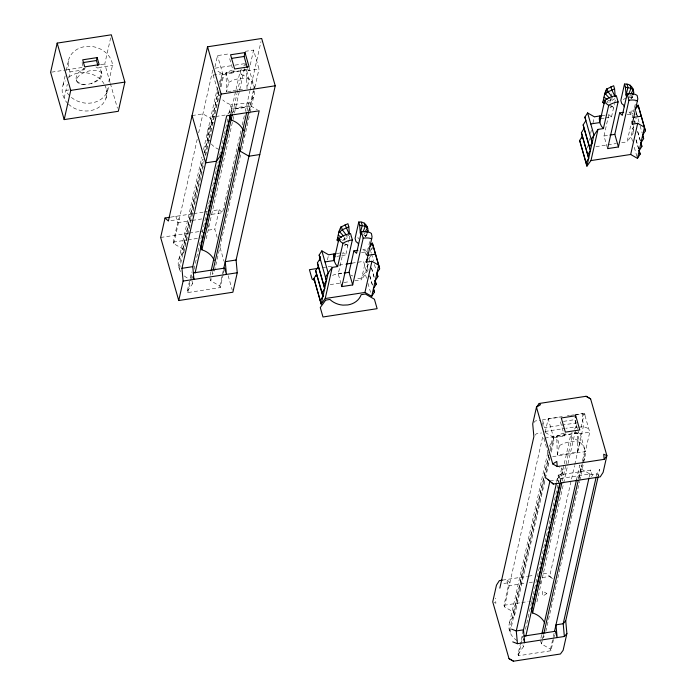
<?xml version="1.0" encoding="UTF-8"?>
<svg xmlns="http://www.w3.org/2000/svg" width="696" height="696" viewBox="0 0 696 696"><rect width="100%" height="100%" fill="white"/><g stroke="black" fill="none" stroke-linecap="round" stroke-linejoin="round"><path stroke-width="0.52" stroke-dasharray="3.48 2.61" d="M579.777 480.475L585.466 454.227L584.91 450.051A18.731 15.86 12.7 0 0 571.973 437.784L570.911 434.095L572.121 432.451M62.997 85.216L65.363 74.707M66.311 70.505L68.904 58.943M64.189 98.206L67.329 84.251M68.713 78.091L70.096 71.923L68.713 68.843L68.051 63.832A22.481 19.027 12.7 0 1 84.947 46.606A22.481 19.027 12.7 0 1 109.89 57.411L112.03 62.196L112.456 65.424L108.306 83.92M69.617 72.001L84.059 69.783L84.494 67.834M110.064 82.502L104.757 63.997L110.621 37.932M106.558 91.707L107.863 85.86M105.94 98.38L107.689 90.593M180.508 271.597L178.724 267.612A18.731 15.86 12.7 0 1 183.831 252.578L182.778 248.89L173.748 243.687L173.295 242.112L177.671 222.65L175.862 216.343L179.211 219.353L168.389 221.015M173.748 243.687L197.473 138.121M198.656 132.849L213.115 68.495M205.024 155.173L218.788 93.96L213.124 75.081L213.585 73.028M214.96 66.877L217.5 55.61L229.175 53.818M178.881 259.356L201.883 156.983M203.545 149.596L217.544 87.331M182.778 248.89L202.936 159.175M204.354 152.85L218.353 90.576M219.771 84.251L222.146 73.689L215.83 70.052M178.724 267.612L203.032 159.428M204.467 153.059L218.092 92.42A18.731 15.86 12.7 0 1 217.535 88.244M218.544 93.995L219.005 91.95M220.154 86.826L222.92 74.533L217.5 55.61M179.411 269.152L203.606 161.507M183.831 252.578L203.989 162.864M205.651 155.478L219.17 95.326M221.067 86.878L223.207 77.378L222.146 73.689M243.713 69.052A14.99 7.247 -16 0 1 246.419 69.826L247.019 88.688L249.133 79.283L246.419 69.826L226 72.958L228.714 82.424L226.6 91.82L226 72.958A14.99 7.247 -16 0 1 232.925 69.957M222.92 74.533L233.752 72.871L234.187 70.922M223.242 274.259L220.249 287.579L187.763 292.564L187.311 290.98L189.921 279.348M190.165 278.287L191.591 271.945M187.763 292.564L190.756 279.244M190.982 278.217L192.139 273.093M191.661 279.879L192.374 276.712M194.036 269.326L200.674 239.781M200.909 238.719L208.504 204.946M208.739 203.893L216.326 170.12M216.569 169.067L218.222 161.681M219.649 155.347L224.155 135.294M224.39 134.241L227.949 118.407M229.132 113.126L231.029 104.687L248.864 102.895A18.844 16.948 10.8 0 0 254.719 91.211L254.405 88.496M230.707 113.135L240.19 70.922L241.399 69.278M187.311 290.98L192.722 283.568L193.192 281.462M230.924 113.57L232.09 108.376L250.142 105.609L257.363 109.768M232.716 112.604L236.979 93.612M237.223 92.551L241.251 74.611L240.19 70.922M207.852 227.905L208.548 224.834M206.234 238.702L234.221 114.153M234.465 113.091L239.441 90.941M239.676 89.888L244.896 66.677M245.131 65.615L245.601 63.51M245.096 51.373L253.588 50.069L259.016 68.991L248.185 70.653L248.629 68.704M254.64 88.453L249.22 69.539L253.588 50.069M217.169 237.432L214.803 229.158L219.179 209.696L212.289 210.749M211.697 214.368L222.529 212.706L241.034 130.352M242.225 125.071L244.357 115.571M245.305 111.343L249.82 91.28M250.055 90.228L260.974 41.656M210.879 271.901L209.714 277.112L210.766 280.801L219.797 285.995L220.249 287.579M246.967 111.317L248.864 102.895L249.916 106.584L231.872 109.35L231.029 104.687A18.731 15.86 12.7 0 1 222.772 99.928M248.663 111.464L253.266 90.976M253.501 89.949L254.188 86.878A18.731 15.86 12.7 0 0 241.251 74.611M210.766 280.801L211.245 278.687M212.193 274.468L212.906 271.301M248.968 110.803L250.142 105.609M249.438 110.586L253.927 90.602M254.875 87.435L259.016 68.991M240.616 154.877L214.664 270.326A18.731 15.86 12.7 0 1 212.732 274.033M241.808 149.588L249.899 113.579M250.134 112.517L253.944 95.569M219.797 285.995L223.364 270.126M223.468 273.232L224.39 269.135M327.442 259.965L328.608 254.78M344.929 237.005L344.242 240.076L338.621 239.015M341.023 283.672L338.239 273.972L343.05 252.561L345.729 254.971L349.018 240.338M349.253 239.328L349.931 236.292A11.24 5.429 -16 0 0 344.085 240.607M366.731 254.571L367.166 252.622M367.618 250.647L369.646 241.599M354.873 280.819L361.32 279.827L365.513 261.139M366.914 254.91L367.618 251.795M367.784 263.566L365.374 274.267L361.32 279.827M366.522 278.287L365.374 274.267L368.053 270.1L367.123 266.481L369.802 262.314L368.871 258.695L369.315 256.754M371.281 247.994L370.62 250.908L371.09 252.718M587.363 147.961L587.833 145.882M588.999 140.688L589.46 138.617M590.626 133.423L591.33 130.309M592.966 123.044L594.367 116.815M610.914 98.023L609.992 102.112L607.425 101.929M611.14 96.996L611.836 93.925M607.33 147.656L603.989 136.007L608.8 114.596L605.79 115.058M605.581 117.92L611.488 117.006L614.316 104.4M614.542 103.382L615.682 98.327A11.24 5.429 -16 0 0 609.844 102.651M517.111 640.625A18.731 15.86 12.7 0 1 511.229 634.769L509.446 630.785A18.731 15.86 12.7 0 1 514.553 615.751L513.491 612.062L504.47 606.86L504.017 605.285L508.393 585.823L506.584 579.516L509.933 582.526L502.721 583.639M504.47 606.86L543.385 433.695M545.22 432.103L548.213 418.783L563.081 416.504M509.603 622.529L548.022 451.556M513.491 612.062L549.074 453.748M550.023 449.529L552.868 436.862L543.837 431.668M509.446 630.785L548.813 455.593A18.731 15.86 12.7 0 1 548.283 452.461M550.649 451.017L553.642 437.706L548.213 418.783M510.133 632.325L549.501 457.133M514.553 615.751L545.151 479.605M545.386 478.543L549.892 458.499M551.319 452.165L553.92 440.551L552.868 436.862M634.274 108.663L632.264 117.581L630.663 113.996L628.653 111.551L633.169 110.855M634.5 107.654L635.848 101.625M621.702 142.689L627.07 141.871L631.733 121.104M574.435 432.225A14.99 7.247 -16 0 1 577.141 432.999L579.855 442.456L577.741 451.861L557.322 454.993L559.436 445.597L556.722 436.131A14.99 7.247 -16 0 1 563.647 433.13M633.534 125.602L631.124 136.303L627.07 141.871M633.752 124.627L634.63 120.73L636.231 118.233M635.935 114.892L637.031 110.029M553.642 437.706L564.473 436.044L565.126 433.121M553.503 639.476L550.971 650.751L518.485 655.736L518.033 654.153L523.027 631.942M556.704 482.05L558.279 475.072L590.765 470.087L593.018 477.969M518.485 655.736L522.853 636.266M525.463 629.332L533.058 595.558M533.293 594.506L540.879 560.732M541.123 559.68L557.957 484.747M558.192 483.694L561.75 467.86A18.731 15.86 12.7 0 1 558.14 466.39M560.245 481.588L564.038 464.702M564.273 463.649L570.911 434.095M518.033 654.153L523.444 646.741L524.149 643.574M560.437 482.102L562.812 471.549L561.75 467.86M562.246 481.058L565.804 465.224M566.039 464.171L571.973 437.784M540.183 583.909L540.879 580.838M536.955 601.875L567.805 464.597M568.04 463.545L575.635 429.763M588.024 428.345L583.326 426.544L576.105 427.657L576.767 424.734M574.757 414.712L584.309 413.241L589.738 432.164L578.907 433.825L579.342 431.877M581.09 427.588L584.309 413.241M552.528 578.707L549.64 576.436L574.548 465.607M574.783 464.545L583.326 426.544L582.16 413.798L574.94 414.903M540.896 638.197L541.601 635.074M576.488 479.822L579.803 465.093L580.856 468.782L578.724 478.274M578.507 478.552L581.586 464.832M582.535 460.604L584.91 450.051M550.971 650.751L550.519 649.168L541.488 643.974L543.62 634.474M578.976 479.022L582.291 464.293M582.526 463.24L585.127 451.669M552.65 456.646L585.362 451.626L589.738 432.164M545.855 631.394L579.542 481.528M550.519 649.168L553.129 637.536M553.372 636.475L554.086 633.299M589.19 477.065L590.765 470.087M553.729 638.458L554.651 634.352M596.411 475.951L596.89 473.845L599.769 469.33L598.342 475.69M365.731 236.457L367.688 233.03L365.209 236.431M612.115 98.51L609.392 101.068L608.678 102.643L606.956 101.642M583.309 461.091L584.762 458.307M364.704 232.855L363.79 234.578L364.556 235.822L366.235 233.204M629.541 96.622L630.454 94.891M373.3 246.741L370.62 250.908L371.203 252.918M368.871 258.695L371.02 255.362M637.31 116.563L636.379 112.943L637.449 111.282M632.568 141.323L631.124 136.303L633.804 132.136L632.873 128.516L635.022 125.184M630.306 97.858L631.994 95.239M243.8 65.981L245.001 64.337M227.879 114.144L232.09 108.376M231.794 113.857L235.405 108.915L246.227 107.254M630.959 98.467L633.438 95.065M574.522 429.154L576.323 426.683L565.848 428.292M562.812 471.549L557.4 478.961L589.886 473.976L580.856 468.782M631.481 98.493L632.716 96.909L631.237 98.467L631.011 97.684L627.923 97.092M533.971 422.446L535.233 421.002L540.392 420.21M535.137 435.2L536.399 433.747L541.558 432.955M366.957 234.865L365.478 236.431L365.252 235.648L363.199 235.257M349.479 234.717L345.033 237.458L342.928 240.599L341.205 239.607M626.426 98.005L621.772 100.111M85.617 67.817A12.946 8.065 -19.3 0 0 83.276 68.869L78.3 72.784A13.485 8.404 -19.3 0 0 77.326 81.545C83.659 87.226 93.995 83.903 99.206 78.187A13.485 8.404 -19.3 0 0 100.181 69.426L95.909 66.929M51.678 72.14L65.476 70.026M66.538 69.861L83.529 67.26M100.511 64.65L104.757 63.997M98.493 67.564L112.935 65.354M69.121 89.932L65.937 90.419L66.703 92.124A22.481 19.027 12.7 0 0 91.646 102.93A22.481 19.027 12.7 0 0 108.541 85.704M215.212 68.173L234.073 65.276M235.126 65.119L244.557 63.667M213.124 75.081L249.22 69.539M227.679 91.654L231.977 90.993M233.047 90.828L243.8 89.184M192.087 115.562L202.919 113.9L211.941 119.094L213.002 122.783A18.731 15.86 12.7 0 0 207.895 137.817L209.313 140.992M212.567 116.998L214.69 116.676M215.751 116.51L225.313 115.04M601.779 115.675L604.789 115.214M600.657 118.668L604.589 118.068M627.235 114.596L633.143 113.692L628.653 111.551M603.989 136.007L608.913 135.259M595.95 146.639L616.334 143.515M170.938 217.1L192.627 213.768M193.679 213.611L203.11 212.158M204.154 212.002L207.295 211.514M177.671 222.65L191.296 220.554M192.34 220.397L201.77 218.944M160.654 237.466L188.259 233.23M189.321 233.073L198.873 231.603M199.935 231.437L203.119 230.95M208.435 230.141L214.803 229.158M173.295 242.112L186.919 240.024M187.964 239.859L197.394 238.415M337.029 253.483L341.04 252.865M366.514 255.545L364.904 251.961L362.903 249.516L368.315 248.681M336.873 256.337L340.814 255.728M341.797 255.58L345.729 254.971M361.485 252.561L367.392 251.648L362.903 249.516M322.161 267.734L332.775 266.107M339.143 265.124L345.512 264.149M351.88 263.175L363.564 261.383L366.279 270.84L360.867 278.252L356.639 278.905M338.239 273.972L343.163 273.215M330.2 284.603L343.076 282.628M344.146 282.463L349.514 281.645M567.327 415.851L569.45 415.529M570.511 415.364L573.695 414.877M543.037 426.265L542.454 419.888L560.271 417.156M563.499 421.376L574.844 419.636L577.454 428.753M577.202 422.785L544.716 427.77L542.454 419.888M544.89 431.503L564.795 428.449M544.846 438.097L579.942 432.712L585.362 451.626M549.962 481.04L557.183 479.935L559.192 481.745M502.46 580.142L527.542 576.297M528.586 576.14L533.832 575.331M543.193 573.895L546.29 573.417L552.633 578.637M542.419 577.541L549.64 576.436M508.393 585.823L525.158 583.248M529.351 582.604L532.492 582.117M504.017 605.285L520.782 602.71M521.835 602.553L528.116 601.588M529.169 601.422L532.31 600.944M610.923 106.279L612.958 106.862L613.411 108.446A11.24 5.429 -16 0 1 609.922 106.914M345.173 244.244L347.208 244.827L347.661 246.401A11.24 5.429 -16 0 1 344.172 244.879M631.011 97.684L631.716 97.927M365.252 235.648L365.965 235.892M582.16 413.798L586.85 415.59M609.252 105.435L612.958 106.862L610.897 105.27M344.424 243.757L347.208 244.827L345.146 243.235M494.308 602.545L495.891 603.241L495.43 598.142M607.86 99.954L609.392 101.068M608.8 114.596L611.488 117.006M598.899 475.655L596.89 473.845L589.669 474.95L591.678 476.76M219.179 209.696L222.529 212.706M218.092 92.42L219.875 96.405M636.379 112.943L639.824 124.984M640.12 125.993L642.13 133.014M635.204 122.74L634.63 120.73L635.091 122.539M637.788 131.77L640.955 142.802M637.571 131.37L640.451 141.401M632.873 128.516L634.317 133.536M636.04 139.557L639.206 150.588M636.109 140.166L638.693 149.188M634.291 147.343L637.171 157.374M577.75 429.771L578.907 433.825M560.402 421.854L564.473 436.044M558.279 475.072L560.254 481.963M543.846 438.254L548.813 455.593M541.488 643.974L540.427 640.285A18.731 15.86 12.7 0 0 545.386 633.499M522.913 644.896L523.444 646.741M371.49 253.918L373.5 260.939M374.431 264.558L375.866 269.578M371.464 267.725L374.048 276.756M371.534 268.334L374.117 277.365M367.123 266.481L367.984 269.491M369.715 275.512L372.299 284.542M369.776 276.121L372.369 285.151M357.909 237.397L358.362 238.972M367.966 283.298L370.55 292.329M247.602 68.626L248.185 70.653M229.68 58.681L233.752 72.871M220.136 247.767L223.99 261.209M228.14 275.677L232.29 290.154M191.922 280.801L192.722 283.568M110.359 83.537L117.433 108.211M101.207 71.349L101.912 73.802M82.041 62.736L84.059 69.783M76.299 79.631L76.708 81.067M244.418 135.468L244.548 136.459M575.427 420.219L576.105 427.657M577.741 451.861L577.141 432.999L556.722 436.131L557.322 454.993M68.425 104.139A22.481 19.027 12.7 0 0 92.672 110.125A22.481 19.027 12.7 0 0 106.793 93.49L106.123 88.479A22.481 19.027 12.7 0 0 104.522 84.608M67.764 103.487A22.481 19.027 12.7 0 1 64.954 99.911L62.814 95.126A22.481 19.027 12.7 0 1 65.32 80.771M68.939 77.082A22.481 19.027 12.7 0 1 103.982 83.694M84.564 84.52A13.111 6.334 -16 0 1 79.84 75.116A13.111 6.334 -16 0 1 100.537 71.94A13.111 6.334 -16 0 1 91.098 83.511M219.075 82.25A18.731 15.86 12.7 0 1 223.207 77.378M228.714 82.424A14.99 7.247 -16 0 1 249.133 79.283M187.207 277.948A18.731 15.86 12.7 0 1 183.405 275.129M559.436 445.597A14.99 7.247 -16 0 1 579.855 442.456M549.344 446.371A18.731 15.86 12.7 0 1 553.92 440.551M218.988 149.431A18.731 15.86 12.7 0 1 211.288 143.994M332.584 275.459A18.731 15.86 12.7 0 1 334.237 274.668L338.752 273.415A18.731 15.86 12.7 0 1 343.58 273.241M351.115 275.19A18.731 15.86 12.7 0 1 352.837 276.077M546.865 593.54L542.819 596.037L542.349 590.939L546.865 593.54"/><path stroke-width="1.04" d="M367.766 232.212C368.984 226.844 364.547 221.024 358.753 222.033L355.073 238.415L355.969 241.573L358.031 243.165L358.483 244.74M633.517 94.247C634.735 88.879 630.298 83.059 624.503 84.077L620.823 100.459L621.728 103.608L623.79 105.2L624.242 106.784M338.795 241.695L337.125 239.963M604.92 103.513L603.101 102.782L602.875 101.999L604.554 103.73M336.029 253.64L328.608 254.78L321.839 250.882L319.16 255.049L320.09 258.668L317.411 262.836L318.342 266.455L315.662 270.622L316.593 274.241L313.913 278.409L321.169 304.091L325.223 298.532L364.93 292.442L371.699 296.339L374.378 292.172L373.456 288.553L376.136 284.386L375.205 280.766L377.885 276.599L376.954 272.98L379.633 268.813L378.702 265.193L371.934 261.296L366.522 262.131L372.055 236.866L371.455 233.551L370.794 233.03A13.111 6.334 -16 0 0 361.372 231.899L356.561 253.309L353.881 250.899L349.061 272.31L352.681 284.925L341.849 286.587L341.292 284.647M590.982 160.567L630.68 154.477L637.458 158.375L640.137 154.208L639.206 150.588L641.886 146.421L640.955 142.802L643.635 138.635L642.704 135.015L645.383 130.848L644.452 127.229L637.684 123.331L632.273 124.166L637.806 98.902L637.205 95.587L636.544 95.065A13.111 6.334 -16 0 0 627.122 93.934L622.311 115.353L619.631 112.935L614.82 134.345L618.431 146.96L607.608 148.622L618.1 101.903L616.299 95.596A13.111 6.334 -16 0 0 605.677 99.798L604.72 100.572L599.778 122.566L601.388 126.15L603.388 128.595L597.977 129.421L591.243 139.156L592.174 142.776L589.495 146.943L590.425 150.562L587.746 154.73L588.668 158.349L585.988 162.516L586.919 166.135L590.982 160.567L597.977 129.421M366.522 262.131L367.01 259.303M632.273 124.166L632.768 121.339M337.082 240.32L339.091 231.202L340.822 227.061L347.922 223.694L348.827 226.852L349.401 233.734M602.84 102.356L604.841 93.238L606.573 89.097L613.672 85.739L614.577 88.888L615.229 96.753L611.732 89.906L610.836 86.756M57.176 43.108L50.617 72.306L64.18 119.599L118.32 111.29L124.88 82.093L111.317 34.8L57.176 43.108L70.74 90.402L64.18 119.599M97.918 65.554L96.474 60.526L97.136 57.603L82.694 59.821L84.712 66.859L99.154 64.65L97.136 57.603M165.03 218.005L160.654 237.466L178.742 300.524L232.882 292.224L237.258 272.754L236.092 260.008L275.242 85.782L261.679 38.489L207.538 46.797L168.389 221.015L165.03 218.005L169.954 217.248M178.742 300.524L183.118 281.062L181.952 268.317L221.102 94.091L207.538 46.797M193.166 276.695L193.94 279.4L192.775 266.655L226.679 115.788L259.164 110.803L223.599 269.074M203.902 232.394L200.822 246.114L201.883 249.803A18.731 15.86 12.7 0 1 214.246 260.443M204.38 230.289L214.342 185.963M214.812 183.848L225.487 136.355M225.965 134.25L230.472 114.196M195.089 273.015L230.689 114.631M247.315 67.608L244.122 56.463L244.992 52.574L230.559 54.784L234.622 68.974L249.064 66.755L244.992 52.574M201.883 249.803L232.238 114.718M211.114 270.857L246.732 112.369M213.141 270.239L248.733 111.856M316.149 276.181L316.593 274.241L322.918 296.305L320.238 300.481L321.169 304.091L328.173 272.945L332.227 267.386L337.638 266.559L342.971 243.235A13.111 6.334 -16 0 1 352.35 239.868L350.54 233.56A13.111 6.334 -16 0 0 339.918 237.762L338.969 238.537L334.028 260.53L335.637 264.115L337.638 266.559M319.655 260.608L320.525 256.72M340.379 229.001L340.822 227.061M325.223 298.532L332.227 267.386M341.849 286.587L352.35 239.868M352.681 284.925L363.181 238.206L361.372 231.899M371.934 245.07L372.377 243.121L378.702 265.193L371.699 296.339M364.93 292.442L371.934 261.296M581.908 138.217L582.343 136.277L581.412 132.658L584.092 128.49L583.161 124.871L585.841 120.704L584.91 117.085L587.589 112.917L594.367 116.815L601.779 115.675M605.694 92.986L606.573 89.097M499.832 588.146L533.875 436.644L532.71 423.899L536.468 407.186L539.174 403.48L586.093 396.276L590.608 398.878L606.886 455.636L603.127 472.349L600.239 476.856L553.32 484.059L545.629 477.639M603.388 128.595L608.722 105.27A13.111 6.334 -16 0 1 618.1 101.903M618.431 146.96L628.932 100.241L627.122 93.934M637.684 107.106L638.128 105.157L644.452 127.229L637.458 158.375M523.027 631.942L556.469 483.102M630.68 154.477L637.684 123.331M540.079 571.294L531.544 609.287L532.597 612.976A18.731 15.86 12.7 0 1 544.611 622.816M540.557 569.189L549.092 531.196M549.57 529.082L550.519 524.862M550.988 522.748L559.767 483.703M525.811 636.188L560.202 483.155M575.279 417.687L575.714 415.747L561.28 417.957L565.343 432.146L579.785 429.928L575.714 415.747M532.597 612.976L561.776 483.163M541.836 634.03L576.488 479.822M543.863 633.421L578.254 480.388M554.555 631.185L588.955 478.117M596.176 477.012L563.203 623.729L564.369 636.483L517.45 643.678L512.752 641.886M502.46 580.142L499.363 580.621L496.474 585.136L492.725 601.849L508.993 658.599L513.509 661.2L560.437 653.996L563.134 650.29L566.892 633.577L565.726 620.832L598.108 476.743M360.763 234.63L360.31 233.056L362.225 225.382L361.32 222.224M626.513 96.666L626.061 95.091L627.975 87.418L627.079 84.259M363.077 231.794L365.278 226.252L364.373 223.103M628.462 94.752L631.028 88.288L630.124 85.138M365.165 231.994L367.453 227.67L367.227 226.887M630.915 94.03L633.203 89.706L632.977 88.923M322.918 296.305L321.987 292.694L324.667 288.518L323.736 284.908L326.415 280.732L325.493 277.121L328.173 272.945L321.839 250.882M587.589 112.917L593.923 134.989L586.919 166.135L579.664 140.444L582.343 136.277L588.668 158.349M366.801 232.334L367.923 230.585M632.551 94.369L633.673 92.62M221.885 153.781L216.473 161.194L205.651 162.855L192.087 115.562M370.055 246.306L372.377 243.121L379.633 268.813M635.231 109.133L638.128 105.157L645.383 130.848M604.18 459.343L606.886 455.636L603.71 454.236L604.18 459.343L557.252 466.538L552.737 463.936L536.468 407.186L540.514 404.689L539.174 403.48M565.726 620.832L563.203 623.729L555.982 624.843L557.148 637.588L555.338 631.281L523.905 636.109M564.369 636.483L566.892 633.577M338.83 232.534L342.31 229.776L348.827 226.852M604.589 94.569L608.06 91.82L614.577 88.888M552.737 463.936L556.791 461.439L557.252 466.538M83.068 62.579L96.474 60.526M231.742 58.36L244.122 56.463M70.74 90.402L124.88 82.093M221.102 94.091L275.242 85.782M259.791 154.547L248.959 156.209L239.937 151.006L238.876 147.317M619.631 112.935L623.642 112.317M590.756 123.949L599.778 122.566L599.282 118.807L599.778 115.98L599.648 117.18L600.657 118.668M633.273 117.424L641.294 116.197M609.896 135.102L614.82 134.345M181.952 268.317L192.775 266.655M236.092 260.008L225.26 261.67L226.426 274.415L224.617 268.108L193.184 272.936M353.881 250.899L357.892 250.282M183.118 281.062L237.258 272.754M325.006 261.913L334.028 260.53L333.532 256.772L334.019 253.944L333.897 255.145L334.906 256.633M367.514 255.389L375.535 254.162M317.915 268.386L309.415 269.691L312.13 279.148L314.844 280.705M346.573 263.984L351.88 263.175M344.146 273.067L349.061 272.31M624.503 84.077L625.408 87.226L631.028 88.288L633.464 90.141M358.753 222.033L359.658 225.191L365.278 226.252L367.714 228.105M511.586 629.14L516.275 630.933L523.496 629.828L524.662 642.573L523.636 638.971M590.608 398.878L586.093 396.276M508.993 658.599L513.509 661.2M337.334 239.415L339.204 240.294M637.501 100.911L637.414 100.868A13.111 6.334 -16 0 0 628.932 100.241M371.742 238.876L371.664 238.832A13.111 6.334 -16 0 0 363.181 238.206M603.502 99.659L605.233 100.65M337.751 237.623L339.474 238.615M604.041 97.17L607.095 99.397M338.291 235.135L341.345 237.362M608.617 105.34L606.433 103.713L604.72 100.572M342.867 243.304L340.675 241.677L338.969 238.537M547.795 479.344L549.962 481.04L516.275 630.933L517.45 643.678M551.971 482.85L553.32 484.059M609.357 98.127L604.841 93.238M343.606 236.092L339.091 231.202M612.193 97.249L608.06 91.82L607.156 88.662M346.434 235.213L342.31 229.776L341.405 226.626M349.044 233.856L345.077 224.721M642.773 135.624L643.635 138.635M640.738 142.41L641.886 146.421M638.98 150.197L640.137 154.208M584.91 117.085L592.174 142.776M583.161 124.871L589.495 146.943M584.092 128.49L590.425 150.562M581.412 132.658L587.746 154.73M579.664 140.444L585.988 162.516M377.023 273.589L377.885 276.599M374.979 280.375L376.136 284.386M373.517 289.162L374.378 292.172M319.16 255.049L326.415 280.732M317.411 262.836L323.736 284.908M318.342 266.455L324.667 288.518M315.662 270.622L321.987 292.694M313.913 278.409L320.238 300.481M229.993 116.328L231.046 120.016A18.731 15.86 12.7 0 1 243.417 130.648M625.408 87.226L626.061 95.091M359.658 225.191L360.31 233.056M325.676 300.115L320.273 307.528L322.979 316.985L377.128 308.676L374.413 299.219L365.383 294.017L361.163 294.669A18.731 15.86 12.7 0 1 347.791 304.944L342.971 305.126A18.731 15.86 12.7 0 1 329.904 299.463L325.676 300.115"/></g></svg>
